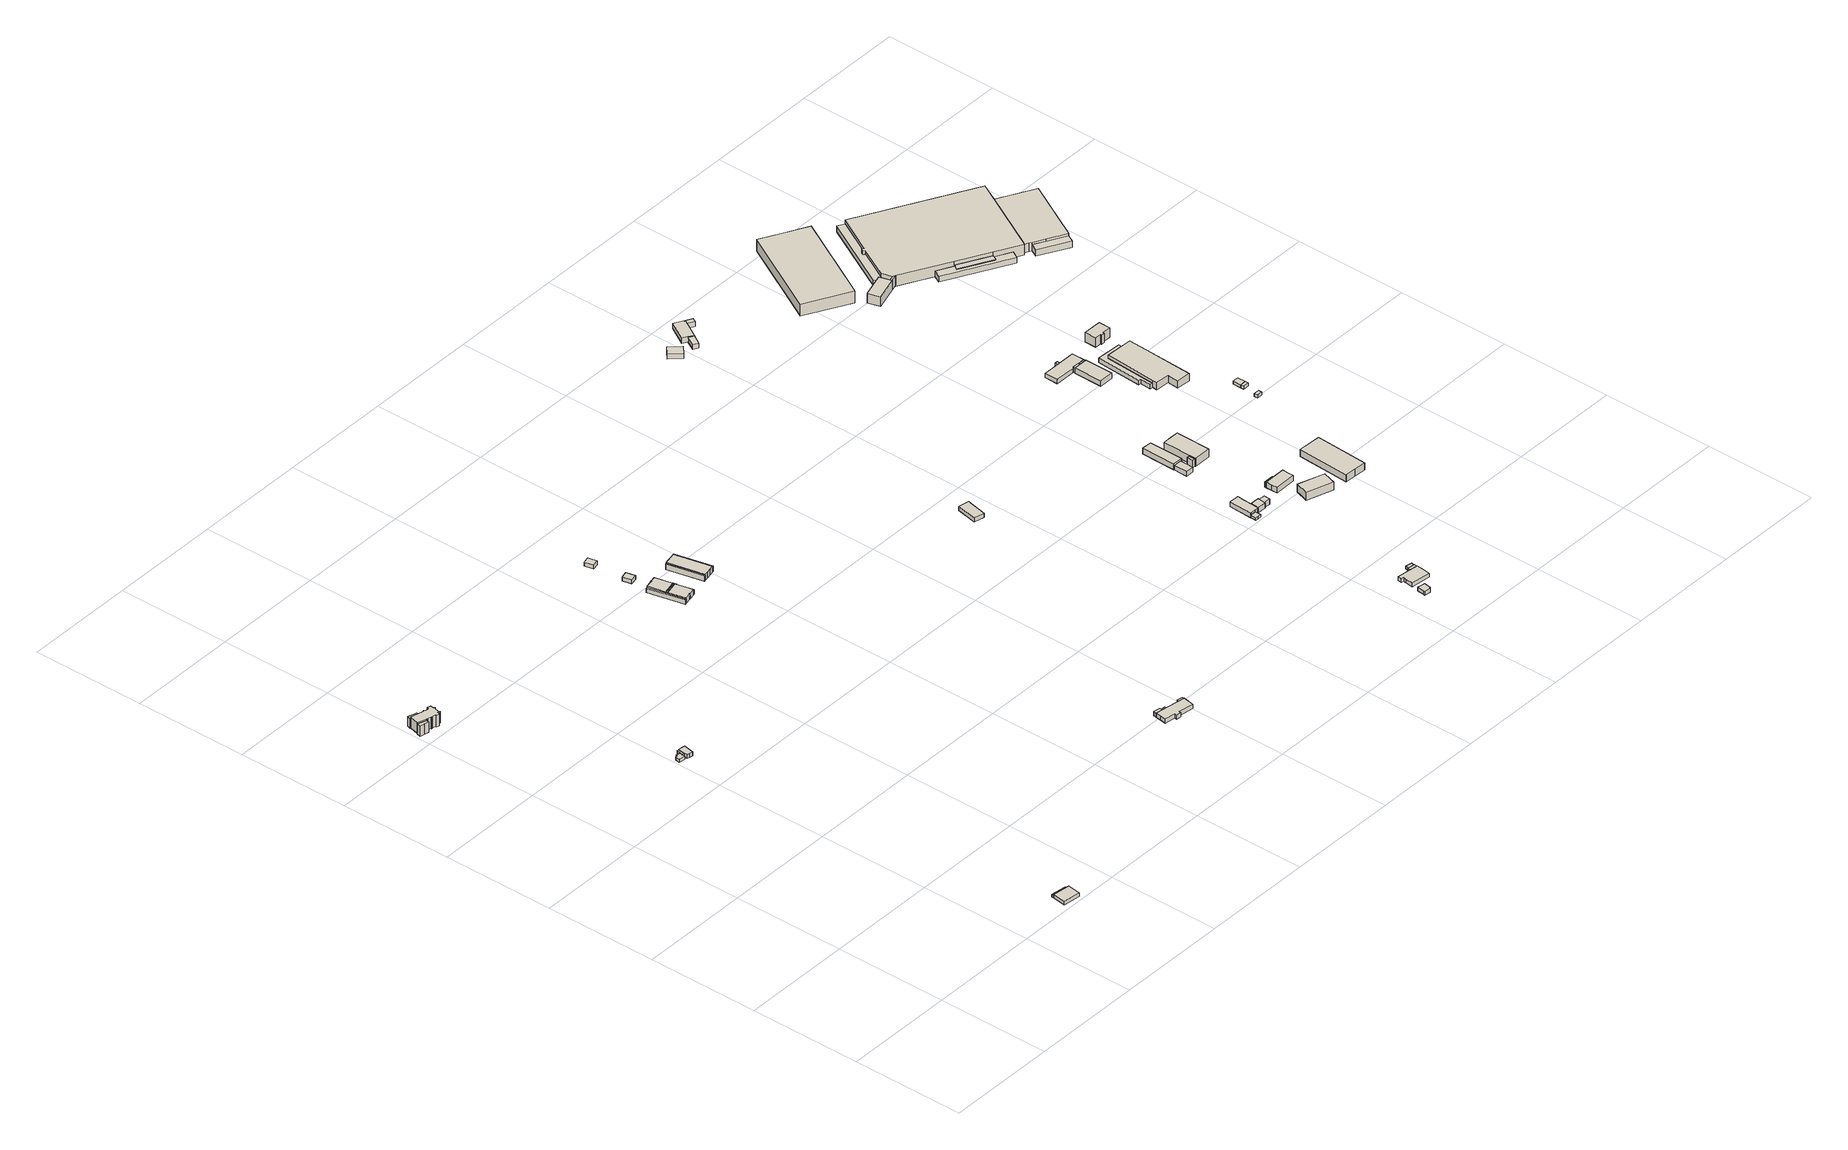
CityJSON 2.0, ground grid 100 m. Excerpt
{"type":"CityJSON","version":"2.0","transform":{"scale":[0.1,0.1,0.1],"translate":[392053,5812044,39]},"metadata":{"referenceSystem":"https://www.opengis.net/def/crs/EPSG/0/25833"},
"CityObjects":{
"building1":{"type":"Building","attributes":{"Gemeindeschluessel":"11000007","function":"31001_1310"},"address":[{"country":"Germany","locality":"Berlin","thoroughfareNumber":"49B (1)","thoroughfareName":"Rixdorfer Straße"}],"children":["building1-1","building1-2"]},
"building1-1":{"type":"BuildingPart","attributes":{"BezugspunktDach":"2200","measuredHeight":4.22,"storeysAboveGround":1},"parents":["building1"],"geometry":[{"type":"MultiSurface","lod":"1","boundaries":[[[0,1,2,3]],[[4,5,6,7]],[[4,7,3,2]],[[5,8,9,10,4,2,1]],[[6,5,1,0]],[[7,6,0,3]],[[4,10,9,8]]]}]},
"building1-2":{"type":"BuildingPart","attributes":{"BezugspunktDach":"2200","measuredHeight":2.4,"storeysAboveGround":1},"parents":["building1"],"geometry":[{"type":"MultiSurface","lod":"1","boundaries":[[[9,11,12,10]],[[13,14,8,4]],[[13,4,10,12]],[[14,13,12,11]],[[8,14,11,9]],[[4,15,8,9,10]]]}]},
"building2":{"type":"Building","attributes":{"Gemeindeschluessel":"11000007","function":"31001_3043"},"address":[{"country":"Germany","locality":"Berlin","thoroughfareNumber":"29 (4)","thoroughfareName":"Gottlieb-Dunkel-Straße"}],"children":["building2-1","building2-2","building2-3"]},
"building2-1":{"type":"BuildingPart","attributes":{"BezugspunktDach":"2200","measuredHeight":13.24,"storeysAboveGround":1},"parents":["building2"],"geometry":[{"type":"MultiSurface","lod":"1","boundaries":[[[16,17,18,19,20,21,22,23,24,25,26,27,28,29,30,31,32,33,34,35,36,37,38,39,40,41,42,43,44,45,46,47,48,49,50,51,52,53,54]],[[55,56,57,58,59,60,61,62,63,64,65,66,67,68,69,70,71,72,73,74,75,76,77,78,79,80,81,82,83,84,85,86,87,88,89,90,91,92,93]],[[55,93,54,53]],[[56,55,53,52]],[[57,56,52,51]],[[58,94,95,96,51,50]],[[59,58,50,49]],[[60,59,49,48]],[[61,60,48,47]],[[62,61,47,46]],[[63,62,46,45]],[[64,63,45,44]],[[65,64,44,43]],[[66,65,43,42]],[[67,66,42,41]],[[68,67,41,40]],[[69,68,40,39]],[[70,69,39,38]],[[71,70,38,37]],[[72,71,37,36]],[[73,72,36,35]],[[74,73,35,34]],[[75,74,34,33]],[[76,75,33,32]],[[77,76,32,31]],[[78,77,31,30]],[[79,78,30,29]],[[80,79,29,28]],[[81,80,28,27]],[[82,81,27,26]],[[83,82,26,25]],[[84,83,25,24]],[[85,84,24,23]],[[86,85,23,22]],[[87,86,22,21]],[[88,87,21,20]],[[89,88,20,19]],[[90,89,19,18]],[[91,90,18,17]],[[92,97,98,17,16]],[[99,100,97,92,16,54]],[[101,102,103]],[[104,95,94,58]],[[104,57,105,96,95]],[[98,97,92,91]],[[93,101,103,100,99]],[[103,102,92,97,100]]]}]},
"building2-2":{"type":"BuildingPart","attributes":{"BezugspunktDach":"2200","measuredHeight":9.88,"storeysAboveGround":1},"parents":["building2"],"geometry":[{"type":"Solid","lod":"1","boundaries":[[[[96,95,94,106,107,108,109,110,111,112,113]],[[114,115,116,117,118,119,120,58,104,57,121]],[[114,121,113,112]],[[115,114,112,111]],[[116,115,111,110]],[[117,116,110,109]],[[118,117,109,108]],[[119,118,108,107]],[[120,119,107,106]],[[58,120,106,94]],[[121,57,96,113]],[[104,58,94,95]],[[96,57,104,95]]]]}]},
"building2-3":{"type":"BuildingPart","attributes":{"BezugspunktDach":"2200","measuredHeight":10.78,"storeysAboveGround":1},"parents":["building2"],"geometry":[{"type":"Solid","lod":"1","boundaries":[[[[122,123,124,125,98,97,100,99,126,127]],[[128,93,103,92,91,129,130,131,132,133]],[[128,133,127,126]],[[93,128,126,99]],[[129,91,98,125]],[[130,129,125,124]],[[131,130,124,123]],[[132,131,123,122]],[[133,132,122,127]],[[103,93,99,100]],[[103,100,97,92]],[[91,92,97,98]]]]}]},
"building3":{"type":"Building","attributes":{"Gemeindeschluessel":"11000007","function":"31001_1010"},"address":[{"country":"Germany","locality":"Berlin","thoroughfareNumber":"147","thoroughfareName":"Gradestraße"}],"children":["building3-1","building3-2","building3-3"]},
"building3-1":{"type":"BuildingPart","attributes":{"BezugspunktDach":"2200","measuredHeight":4.18,"storeysAboveGround":1},"parents":["building3"],"geometry":[{"type":"MultiSurface","lod":"1","boundaries":[[[134,135,136,137,138,139,140]],[[141,142,143,144,145,146,147]],[[141,147,140,139]],[[148,149,141,139,138]],[[143,142,138,137]],[[144,143,137,136]],[[145,144,136,135]],[[146,145,135,134]],[[147,146,134,140]],[[142,141,149,148]]]}]},
"building3-2":{"type":"BuildingPart","attributes":{"BezugspunktDach":"2200","measuredHeight":3.19,"storeysAboveGround":1},"parents":["building3"],"geometry":[{"type":"MultiSurface","lod":"1","boundaries":[[[150,149,148,151,152,153,154]],[[155,156,157,142,141,158,159]],[[160,161,154,153]],[[156,155,153,152]],[[157,156,152,151]],[[142,157,151,148]],[[158,141,149,150]],[[159,158,150,154]],[[155,159,161,160]],[[141,142,148,149]]]}]},
"building3-3":{"type":"BuildingPart","attributes":{"BezugspunktDach":"2200","measuredHeight":2.95,"storeysAboveGround":1},"parents":["building3"],"geometry":[{"type":"Solid","lod":"1","boundaries":[[[[162,163,161,160,164,165,166,167]],[[168,169,170,155,159,158,171,172]],[[168,172,167,166]],[[169,168,166,165]],[[170,169,165,164]],[[155,170,164,160]],[[158,159,161,163]],[[171,158,163,162]],[[172,171,162,167]],[[159,155,160,161]]]]}]},
"building4":{"type":"Building","attributes":{"Gemeindeschluessel":"11000007","BezugspunktDach":"2200","function":"51009_1610","measuredHeight":4.08,"storeysAboveGround":0},"address":[{"country":"Germany","locality":"Berlin"}],"geometry":[{"type":"Solid","lod":"1","boundaries":[[[[173,174,175,176]],[[177,178,179,180]],[[177,180,176,175]],[[178,177,175,174]],[[179,178,174,173]],[[180,179,173,176]]]]}]},
"building5":{"type":"Building","attributes":{"Gemeindeschluessel":"11000007","BezugspunktDach":"2200","function":"51009_1610","measuredHeight":3,"storeysAboveGround":0},"address":[{"country":"Germany","locality":"Berlin"}],"geometry":[{"type":"Solid","lod":"1","boundaries":[[[[181,182,183,184]],[[185,186,187,188]],[[185,188,184,183]],[[186,185,183,182]],[[187,186,182,181]],[[188,187,181,184]]]]}]},
"building6":{"type":"Building","attributes":{"Gemeindeschluessel":"11000007","function":"31001_2020"},"address":[{"country":"Germany","locality":"Berlin","thoroughfareNumber":"134","thoroughfareName":"Gradestraße"}],"children":["building6-1","building6-2","building6-3"]},
"building6-1":{"type":"BuildingPart","attributes":{"BezugspunktDach":"2200","measuredHeight":5.77,"storeysAboveGround":1},"parents":["building6"],"geometry":[{"type":"MultiSurface","lod":"1","boundaries":[[[189,190,191,192,193,194,195,196,197,198]],[[199,200,201,202,203,204,205,206,207,208]],[[199,208,198,197]],[[200,199,197,196]],[[201,200,196,195]],[[202,201,195,194]],[[203,202,194,193]],[[204,203,193,192]],[[205,204,192,191]],[[206,205,191,190]],[[207,209,210,190,189]],[[208,207,189,198]],[[206,210,209,207]]]}]},
"building6-2":{"type":"BuildingPart","attributes":{"BezugspunktDach":"2200","measuredHeight":4.58,"storeysAboveGround":1},"parents":["building6"],"geometry":[{"type":"Solid","lod":"1","boundaries":[[[[211,212,210,209]],[[206,213,214,207]],[[213,206,210,212]],[[207,214,211,209]],[[206,207,209,210]],[[214,213,212,211]]]]}]},
"building6-3":{"type":"BuildingPart","attributes":{"BezugspunktDach":"2200","measuredHeight":5.73,"storeysAboveGround":1},"parents":["building6"],"geometry":[{"type":"MultiSurface","lod":"1","boundaries":[[[215,216,217,218,219,220,221,222,223,224]],[[213,225,226,227,228,229,230,231,232,214]],[[233,212,211,224,223]],[[225,213,223,222]],[[226,225,222,221]],[[227,226,221,220]],[[228,227,220,219]],[[229,228,219,218]],[[230,229,218,217]],[[231,230,217,216]],[[232,231,216,215]],[[214,232,215,224]],[[213,214,211,212,233]]]}]},
"building7":{"type":"Building","attributes":{"Gemeindeschluessel":"11000007","BezugspunktDach":"2200","function":"51009_1610","measuredHeight":5.17,"storeysAboveGround":0},"address":[{"country":"Germany","locality":"Berlin"}],"geometry":[{"type":"Solid","lod":"1","boundaries":[[[[234,235,236,237]],[[238,239,240,241]],[[238,241,237,236]],[[239,238,236,235]],[[240,239,235,234]],[[241,240,234,237]]]]}]},
"building8":{"type":"Building","attributes":{"Gemeindeschluessel":"11000007","BezugspunktDach":"2200","function":"31001_2463","measuredHeight":3.65,"storeysAboveGround":1},"address":[{"country":"Germany","locality":"Berlin","thoroughfareNumber":"134 (2)","thoroughfareName":"Gradestraße"}],"geometry":[{"type":"Solid","lod":"1","boundaries":[[[[242,243,244,245]],[[246,247,248,249]],[[246,249,245,244]],[[247,246,244,243]],[[248,247,243,242]],[[249,248,242,245]]]]}]},
"building9":{"type":"Building","attributes":{"Gemeindeschluessel":"11000007","BezugspunktDach":"2200","function":"51009_1610","measuredHeight":3.91,"storeysAboveGround":0},"address":[{"country":"Germany","locality":"Berlin"}],"geometry":[{"type":"Solid","lod":"1","boundaries":[[[[250,251,252,253,254,255,256,257,258,259,260,261]],[[262,263,264,265,266,267,268,269,270,271,272,273]],[[262,273,261,260]],[[263,262,260,259]],[[264,263,259,258]],[[265,264,258,257]],[[266,265,257,256]],[[267,266,256,255]],[[268,267,255,254]],[[269,268,254,253]],[[270,269,253,252]],[[271,270,252,251]],[[272,271,251,250]],[[273,272,250,261]]]]}]},
"building10":{"type":"Building","attributes":{"Gemeindeschluessel":"11000007","BezugspunktDach":"2200","function":"31001_2463","measuredHeight":3.71,"storeysAboveGround":1},"address":[{"country":"Germany","locality":"Berlin","thoroughfareNumber":"134 (3)","thoroughfareName":"Gradestraße"}],"geometry":[{"type":"Solid","lod":"1","boundaries":[[[[274,275,276,277]],[[278,279,280,281]],[[278,281,277,276]],[[279,278,276,275]],[[280,279,275,274]],[[281,280,274,277]]]]}]},
"building11":{"type":"Building","attributes":{"Gemeindeschluessel":"11000008","function":"31001_1310"},"address":[{"country":"Germany","locality":"Berlin","thoroughfareNumber":"56","thoroughfareName":"Koppelweg"}],"children":["building11-1","building11-2","building11-3"]},
"building11-1":{"type":"BuildingPart","attributes":{"BezugspunktDach":"2200","measuredHeight":5.03,"storeysAboveGround":1},"parents":["building11"],"geometry":[{"type":"MultiSurface","lod":"1","boundaries":[[[282,283,284,285,286,287,288,289,290,291,292]],[[293,294,295,296,297,298,299,300,301,302,303]],[[293,303,292,291]],[[294,293,291,290]],[[295,304,305,290,289]],[[296,295,289,288]],[[306,307,296,288,287]],[[298,297,287,286]],[[299,298,286,285]],[[300,299,285,284]],[[301,300,284,283]],[[302,301,283,282]],[[303,302,282,292]],[[305,304,295,294]],[[297,296,307,306]]]}]},
"building11-2":{"type":"BuildingPart","attributes":{"BezugspunktDach":"2200","measuredHeight":3.8,"storeysAboveGround":1},"parents":["building11"],"geometry":[{"type":"Solid","lod":"1","boundaries":[[[[304,308,309,310,311,305]],[[312,313,314,315,295,294]],[[312,294,305,311]],[[313,312,311,310]],[[314,313,310,309]],[[315,314,309,308]],[[295,315,308,304]],[[295,304,305,294]]]]}]},
"building11-3":{"type":"BuildingPart","attributes":{"BezugspunktDach":"2200","measuredHeight":3.8,"storeysAboveGround":1},"parents":["building11"],"geometry":[{"type":"Solid","lod":"1","boundaries":[[[[306,316,317,307]],[[318,319,297,296]],[[318,296,307,317]],[[319,318,317,316]],[[297,319,316,306]],[[296,297,306,307]]]]}]},
"building12":{"type":"Building","attributes":{"Gemeindeschluessel":"11000007","BezugspunktDach":"2200","function":"51009_1610","measuredHeight":4.95,"storeysAboveGround":0},"address":[{"country":"Germany","locality":"Berlin"}],"geometry":[{"type":"Solid","lod":"1","boundaries":[[[[320,321,322,323,324,325,326]],[[327,328,329,330,331,332,333]],[[327,333,326,325]],[[328,327,325,324]],[[329,328,324,323]],[[330,329,323,322]],[[331,330,322,321]],[[332,331,321,320]],[[333,332,320,326]]]]}]},
"building13":{"type":"Building","attributes":{"Gemeindeschluessel":"11000007","BezugspunktDach":"2200","function":"31001_2463","measuredHeight":6.08,"storeysAboveGround":1},"address":[{"country":"Germany","locality":"Berlin","thoroughfareNumber":"134 (1)","thoroughfareName":"Gradestraße"}],"geometry":[{"type":"Solid","lod":"1","boundaries":[[[[334,335,336,337,338,339,340,341,342,343,344]],[[345,346,347,348,349,350,331,330,329,328,327]],[[345,327,344,343]],[[346,345,343,342]],[[347,346,342,341]],[[348,347,341,340]],[[349,348,340,339]],[[350,349,339,338]],[[331,350,338,337]],[[330,331,337,336]],[[329,330,336,335]],[[328,329,335,334]],[[327,328,334,344]]]]}]},
"building14":{"type":"Building","attributes":{"Gemeindeschluessel":"11000007","BezugspunktDach":"2200","function":"51009_1610","measuredHeight":4.93,"storeysAboveGround":0},"address":[{"country":"Germany","locality":"Berlin"}],"geometry":[{"type":"Solid","lod":"1","boundaries":[[[[351,352,353,354]],[[355,356,357,358]],[[355,358,354,353]],[[356,355,353,352]],[[357,356,352,351]],[[358,357,351,354]]]]}]},
"building15":{"type":"Building","attributes":{"Gemeindeschluessel":"11000008","BezugspunktDach":"2200","function":"31001_1310","measuredHeight":4.09,"storeysAboveGround":1},"address":[{"country":"Germany","locality":"Berlin","thoroughfareNumber":"127","thoroughfareName":"Gradestraße"}],"geometry":[{"type":"Solid","lod":"1","boundaries":[[[[359,360,361,362]],[[363,364,365,366]],[[363,366,362,361]],[[364,363,361,360]],[[365,364,360,359]],[[366,365,359,362]]]]}]},
"building16":{"type":"Building","attributes":{"Gemeindeschluessel":"11000008","BezugspunktDach":"2200","function":"31001_1310","measuredHeight":4.31,"storeysAboveGround":1},"address":[{"country":"Germany","locality":"Berlin","thoroughfareNumber":"54 (1)","thoroughfareName":"Koppelweg"}],"geometry":[{"type":"Solid","lod":"1","boundaries":[[[[367,368,369,370,371,372,373,374]],[[375,376,377,378,379,380,381,382]],[[375,382,374,373]],[[376,375,373,372]],[[377,376,372,371]],[[378,377,371,370]],[[379,378,370,369]],[[380,379,369,368]],[[381,380,368,367]],[[382,381,367,374]]]]}]},
"building17":{"type":"Building","attributes":{"Gemeindeschluessel":"11000008","function":"31001_1310"},"address":[{"country":"Germany","locality":"Berlin","thoroughfareNumber":"54","thoroughfareName":"Koppelweg"}],"children":["building17-1","building17-2","building17-3"]},
"building17-1":{"type":"BuildingPart","attributes":{"BezugspunktDach":"2200","measuredHeight":4.33,"storeysAboveGround":1},"parents":["building17"],"geometry":[{"type":"MultiSurface","lod":"1","boundaries":[[[383,384,385,386,387,388,389,390,391,392]],[[393,394,395,396,397,398,399,400,401,402]],[[393,402,392,391]],[[394,393,391,390]],[[395,394,390,389]],[[403,404,389,388]],[[397,396,388,387]],[[398,397,387,386]],[[399,398,386,385]],[[400,399,385,384]],[[401,400,384,383]],[[402,401,383,392]],[[405,396,395,404,403]]]}]},
"building17-2":{"type":"BuildingPart","attributes":{"BezugspunktDach":"2200","measuredHeight":2.9,"storeysAboveGround":1},"parents":["building17"],"geometry":[{"type":"MultiSurface","lod":"1","boundaries":[[[403,406,407,408,404]],[[409,410,411,396,395]],[[409,395,404,408]],[[410,409,408,407]],[[412,413,407,406]],[[396,411,406,403]],[[411,410,413,412]],[[403,404,395,396]]]}]},
"building17-3":{"type":"BuildingPart","attributes":{"BezugspunktDach":"2200","measuredHeight":2.66,"storeysAboveGround":1},"parents":["building17"],"geometry":[{"type":"MultiSurface","lod":"1","boundaries":[[[412,414,415,416,413]],[[417,418,419,411,410]],[[417,410,413,416]],[[418,417,416,415]],[[419,418,415,414]],[[411,419,414,412]],[[420,410,411,412,413]]]}]},
"building18":{"type":"Building","attributes":{"Gemeindeschluessel":"11000008","BezugspunktDach":"2200","function":"51009_1610","measuredHeight":2.76,"storeysAboveGround":0},"address":[{"country":"Germany","locality":"Berlin"}],"geometry":[{"type":"Solid","lod":"1","boundaries":[[[[421,422,423,424,425]],[[426,427,428,429,430]],[[426,430,425,424]],[[427,426,424,423]],[[428,427,423,422]],[[429,428,422,421]],[[430,429,421,425]]]]}]},
"building19":{"type":"Building","attributes":{"Gemeindeschluessel":"11000008","function":"31001_2142"},"address":[{"country":"Germany","locality":"Berlin","thoroughfareNumber":"123 (1)","thoroughfareName":"Gradestraße"}],"children":["building19-1","building19-2","building19-3"]},
"building19-1":{"type":"BuildingPart","attributes":{"BezugspunktDach":"2200","measuredHeight":5.09,"storeysAboveGround":1},"parents":["building19"],"geometry":[{"type":"MultiSurface","lod":"1","boundaries":[[[431,432,433,434,435,436,437,438,439,440,441,442]],[[443,444,445,446,447,448,449,450,451,452,453,454]],[[443,454,442,441]],[[444,443,441,440]],[[445,444,440,439]],[[446,445,439,438]],[[447,446,438,437]],[[448,447,437,436]],[[449,448,436,435]],[[451,450,434,433]],[[452,451,433,432]],[[453,452,432,431]],[[454,453,431,442]],[[450,449,455,435,434]]]}]},
"building19-2":{"type":"BuildingPart","attributes":{"BezugspunktDach":"2200","measuredHeight":4.96,"storeysAboveGround":1},"parents":["building19"],"geometry":[{"type":"MultiSurface","lod":"1","boundaries":[[[456,457,458,459,460,461]],[[449,462,463,464,465,450]],[[449,435,434,461,460]],[[462,449,460,459]],[[463,462,459,458]],[[465,464,457,456]],[[450,465,456,461]],[[450,434,435,449]],[[464,463,458,457]]]}]},
"building19-3":{"type":"BuildingPart","attributes":{"BezugspunktDach":"2200","measuredHeight":4.93,"storeysAboveGround":1},"parents":["building19"],"geometry":[{"type":"Solid","lod":"1","boundaries":[[[[466,467,458,457]],[[463,468,469,464]],[[468,463,458,467]],[[469,468,467,466]],[[464,469,466,457]],[[463,464,457,458]]]]}]},
"building20":{"type":"Building","attributes":{"Gemeindeschluessel":"11000007","BezugspunktDach":"2200","function":"31001_2463","measuredHeight":4.78,"storeysAboveGround":1},"address":[{"country":"Germany","locality":"Berlin","thoroughfareNumber":"5 (1)","thoroughfareName":"Saalburgstraße"}],"geometry":[{"type":"Solid","lod":"1","boundaries":[[[[470,471,472,473]],[[474,475,476,477]],[[474,477,473,472]],[[475,474,472,471]],[[476,475,471,470]],[[477,476,470,473]]]]}]},
"building21":{"type":"Building","attributes":{"Gemeindeschluessel":"11000008","BezugspunktDach":"2200","function":"31001_2143","measuredHeight":4.51,"storeysAboveGround":2},"address":[{"country":"Germany","locality":"Berlin","thoroughfareNumber":"121 (1)","thoroughfareName":"Gradestraße"}],"geometry":[{"type":"Solid","lod":"1","boundaries":[[[[478,479,480,481]],[[482,483,484,485]],[[482,485,481,480]],[[483,482,480,479]],[[484,483,479,478]],[[485,484,478,481]]]]}]},
"building22":{"type":"Building","attributes":{"Gemeindeschluessel":"11000008","BezugspunktDach":"2200","function":"51009_1610","measuredHeight":5.61,"storeysAboveGround":0},"address":[{"country":"Germany","locality":"Berlin"}],"geometry":[{"type":"Solid","lod":"1","boundaries":[[[[486,487,488,489]],[[490,491,492,493]],[[490,493,489,488]],[[491,490,488,487]],[[492,491,487,486]],[[493,492,486,489]]]]}]},
"building23":{"type":"Building","attributes":{"Gemeindeschluessel":"11000007","function":"31001_2100"},"address":[{"country":"Germany","locality":"Berlin","thoroughfareNumber":"5","thoroughfareName":"Saalburgstraße"}],"children":["building23-1","building23-2","building23-3"]},
"building23-1":{"type":"BuildingPart","attributes":{"BezugspunktDach":"2200","measuredHeight":5.54,"storeysAboveGround":1},"parents":["building23"],"geometry":[{"type":"MultiSurface","lod":"1","boundaries":[[[494,495,496,497,498]],[[499,500,501,502,503]],[[499,503,498,497]],[[500,499,497,496]],[[501,500,496,495]],[[504,505,495,494]],[[503,502,494,498]],[[502,501,505,504]]]}]},
"building23-2":{"type":"BuildingPart","attributes":{"BezugspunktDach":"2200","measuredHeight":4.71,"storeysAboveGround":1},"parents":["building23"],"geometry":[{"type":"MultiSurface","lod":"1","boundaries":[[[506,505,507,508]],[[509,501,510,511]],[[509,511,508,507]],[[509,507,504,502]],[[510,501,505,506]],[[511,510,506,508]],[[502,504,505,501,512]]]}]},
"building23-3":{"type":"BuildingPart","attributes":{"BezugspunktDach":"2200","measuredHeight":4.57,"storeysAboveGround":1},"parents":["building23"],"geometry":[{"type":"Solid","lod":"1","boundaries":[[[[513,514,515,516,517,518]],[[500,519,520,521,522,523]],[[500,523,518,517]],[[519,500,517,516]],[[520,519,516,515]],[[521,520,515,514]],[[522,521,514,513]],[[523,522,513,518]]]]}]},
"building24":{"type":"Building","attributes":{"Gemeindeschluessel":"11000008","function":"31001_2020"},"address":[{"country":"Germany","locality":"Berlin","thoroughfareNumber":"123","thoroughfareName":"Gradestraße"}],"children":["building24-1","building24-2"]},
"building24-1":{"type":"BuildingPart","attributes":{"BezugspunktDach":"2200","measuredHeight":5.81,"storeysAboveGround":1},"parents":["building24"],"geometry":[{"type":"MultiSurface","lod":"1","boundaries":[[[524,525,526,527,528,529]],[[530,531,532,533,534,535]],[[530,536,537,538,529,528]],[[531,530,528,527]],[[532,531,527,526]],[[533,532,526,525]],[[534,533,525,524]],[[535,534,524,529]],[[535,538,537,536]]]}]},
"building24-2":{"type":"BuildingPart","attributes":{"BezugspunktDach":"2200","measuredHeight":4.74,"storeysAboveGround":1},"parents":["building24"],"geometry":[{"type":"Solid","lod":"1","boundaries":[[[[538,537,539,540]],[[541,536,535,542]],[[541,542,540,539]],[[536,541,539,537]],[[542,535,538,540]],[[537,538,535,536]]]]}]},
"building25":{"type":"Building","attributes":{"Gemeindeschluessel":"11000008","BezugspunktDach":"2200","function":"31001_2143","measuredHeight":8.22,"storeysAboveGround":1},"address":[{"country":"Germany","locality":"Berlin","thoroughfareNumber":"123 (3)","thoroughfareName":"Gradestraße"}],"geometry":[{"type":"Solid","lod":"1","boundaries":[[[[543,544,545,546,547]],[[548,549,550,551,552]],[[548,552,547,546]],[[549,548,546,545]],[[550,549,545,544]],[[551,550,544,543]],[[552,551,543,547]]]]}]},
"building26":{"type":"Building","attributes":{"Gemeindeschluessel":"11000008","function":"31001_2143"},"address":[{"country":"Germany","locality":"Berlin","thoroughfareNumber":"121","thoroughfareName":"Gradestraße"}],"children":["building26-1","building26-2"]},
"building26-1":{"type":"BuildingPart","attributes":{"BezugspunktDach":"2200","measuredHeight":8.29,"storeysAboveGround":2},"parents":["building26"],"geometry":[{"type":"Solid","lod":"1","boundaries":[[[[553,554,555,556,557]],[[558,559,560,561,562]],[[558,562,557,556],[563,564,565,566]],[[559,558,556,555]],[[560,559,555,554]],[[561,560,554,553]],[[562,561,553,557]],[[565,564,563,566]]]]}]},
"building26-2":{"type":"BuildingPart","attributes":{"BezugspunktDach":"2200","measuredHeight":6.76,"storeysAboveGround":2},"parents":["building26"],"geometry":[{"type":"Solid","lod":"1","boundaries":[[[[566,565,567,568]],[[569,564,563,570]],[[569,570,568,567]],[[564,569,567,565]],[[570,563,566,568]],[[563,564,565,566]]]]}]},
"building27":{"type":"Building","attributes":{"Gemeindeschluessel":"11000008","BezugspunktDach":"2200","function":"31001_2143","measuredHeight":7.11,"storeysAboveGround":2},"address":[{"country":"Germany","locality":"Berlin","thoroughfareNumber":"123 (2)","thoroughfareName":"Gradestraße"}],"geometry":[{"type":"Solid","lod":"1","boundaries":[[[[571,572,573,574,575,576,577,578]],[[579,580,581,582,583,584,585,586]],[[579,586,578,577]],[[580,579,577,576]],[[581,580,576,575]],[[582,581,575,574]],[[583,582,574,573]],[[584,583,573,572]],[[585,584,572,571]],[[586,585,571,578]]]]}]},
"building28":{"type":"Building","attributes":{"Gemeindeschluessel":"11000008","BezugspunktDach":"2200","function":"31001_2020","measuredHeight":3.79,"storeysAboveGround":1},"address":[{"country":"Germany","locality":"Berlin","thoroughfareNumber":"113","thoroughfareName":"Gradestraße"}],"geometry":[{"type":"Solid","lod":"1","boundaries":[[[[587,588,589,590,591,592,593,594,595]],[[596,597,598,599,600,601,602,603,604]],[[596,604,595,594]],[[597,596,594,593]],[[598,597,593,592]],[[599,598,592,591]],[[600,599,591,590]],[[601,600,590,589]],[[602,601,589,588]],[[603,602,588,587]],[[604,603,587,595]]]]}]},
"building29":{"type":"Building","attributes":{"Gemeindeschluessel":"11000008","BezugspunktDach":"2200","function":"51009_1610","measuredHeight":3.62,"storeysAboveGround":0},"address":[{"country":"Germany","locality":"Berlin"}],"geometry":[{"type":"Solid","lod":"1","boundaries":[[[[592,605,606,593]],[[607,608,609,610]],[[607,610,593,606]],[[608,607,606,605]],[[609,608,605,592]],[[610,609,592,593]]]]}]},
"building30":{"type":"Building","attributes":{"Gemeindeschluessel":"11000008","function":"31001_2143"},"address":[{"country":"Germany","locality":"Berlin","thoroughfareNumber":"113 (1)","thoroughfareName":"Gradestraße"}],"children":["building30-1","building30-2"]},
"building30-1":{"type":"BuildingPart","attributes":{"BezugspunktDach":"2200","measuredHeight":5.61,"storeysAboveGround":1},"parents":["building30"],"geometry":[{"type":"MultiSurface","lod":"1","boundaries":[[[611,612,613,614,615]],[[616,617,618,619,620]],[[616,620,615,614]],[[621,622,623,616,614,613]],[[624,621,617,613,612]],[[619,618,612,611]],[[620,619,611,615]],[[617,623,622,621]],[[618,617,621,624]]]}]},
"building30-2":{"type":"BuildingPart","attributes":{"BezugspunktDach":"2200","measuredHeight":4.48,"storeysAboveGround":1},"parents":["building30"],"geometry":[{"type":"MultiSurface","lod":"1","boundaries":[[[624,625,626,622]],[[627,628,618,623]],[[627,623,622,626]],[[628,627,626,625]],[[618,628,625,624]],[[623,617,621,622]],[[618,624,621,617]]]}]},
"building31":{"type":"Building","attributes":{"Gemeindeschluessel":"11000008","BezugspunktDach":"2200","function":"51009_1610","measuredHeight":5.56,"storeysAboveGround":0},"address":[{"country":"Germany","locality":"Berlin"}],"geometry":[{"type":"Solid","lod":"1","boundaries":[[[[629,630,631,614]],[[632,633,634,635]],[[632,635,614,631]],[[633,632,631,630]],[[634,633,630,629]],[[635,634,629,614]]]]}]},
"building32":{"type":"Building","attributes":{"Gemeindeschluessel":"11000008","function":"31001_2111"},"address":[{"country":"Germany","locality":"Berlin","thoroughfareNumber":"109 (1)","thoroughfareName":"Gradestraße"}],"children":["building32-1","building32-2"]},
"building32-1":{"type":"BuildingPart","attributes":{"BezugspunktDach":"2200","measuredHeight":6.7,"storeysAboveGround":2},"parents":["building32"],"geometry":[{"type":"MultiSurface","lod":"1","boundaries":[[[636,637,638,639,640,641,642,643]],[[644,645,646,647,648,649,650,651]],[[644,651,643,642]],[[652,653,642,641]],[[654,652,655,641,640]],[[647,646,640,639]],[[648,647,639,638]],[[649,648,638,637]],[[650,649,637,636]],[[651,650,636,643]],[[645,644,653,652]],[[646,645,655,652,654]]]}]},
"building32-2":{"type":"BuildingPart","attributes":{"BezugspunktDach":"2200","measuredHeight":4.06,"storeysAboveGround":2},"parents":["building32"],"geometry":[{"type":"MultiSurface","lod":"1","boundaries":[[[656,657,653,652,654,658,659,660]],[[661,662,663,664,665,666,667,668]],[[661,668,660,659]],[[662,661,659,658]],[[663,662,658,654]],[[664,663,646,645]],[[665,664,645,644]],[[666,665,653,657]],[[667,666,657,656]],[[668,667,656,660]],[[645,646,654,652]],[[644,645,652,653]]]}]},
"building33":{"type":"Building","attributes":{"Gemeindeschluessel":"11000008","BezugspunktDach":"2200","function":"31001_2140","measuredHeight":2.86,"storeysAboveGround":1},"address":[{"country":"Germany","locality":"Berlin","thoroughfareNumber":"107 (5)","thoroughfareName":"Gradestraße"}],"geometry":[{"type":"Solid","lod":"1","boundaries":[[[[669,670,671,672]],[[673,674,675,676]],[[673,676,672,671]],[[674,673,671,670]],[[675,674,670,669]],[[676,675,669,672]]]]}]},
"building34":{"type":"Building","attributes":{"Gemeindeschluessel":"11000008","BezugspunktDach":"2200","function":"31001_2143","measuredHeight":13.03,"storeysAboveGround":1},"address":[{"country":"Germany","locality":"Berlin","thoroughfareNumber":"100 (2)","thoroughfareName":"Gradestraße"}],"geometry":[{"type":"Solid","lod":"1","boundaries":[[[[677,678,679,680,681]],[[682,683,684,685,686]],[[682,686,681,680]],[[683,682,680,679]],[[684,683,679,678]],[[685,684,678,677]],[[686,685,677,681]]]]}]},
"building35":{"type":"Building","attributes":{"Gemeindeschluessel":"11000008","function":"51009_1610"},"address":[{"country":"Germany","locality":"Berlin"}],"children":["building35-1","building35-2"]},
"building35-1":{"type":"BuildingPart","attributes":{"BezugspunktDach":"2200","measuredHeight":9.14,"storeysAboveGround":0},"parents":["building35"],"geometry":[{"type":"MultiSurface","lod":"1","boundaries":[[[687,688,689,690]],[[691,692,693,694]],[[691,694,690,689]],[[691,689,695,696]],[[693,692,688,687]],[[694,693,687,690]],[[692,696,695,688]]]}]},
"building35-2":{"type":"BuildingPart","attributes":{"BezugspunktDach":"2200","measuredHeight":9.14,"storeysAboveGround":0},"parents":["building35"],"geometry":[{"type":"Solid","lod":"1","boundaries":[[[[688,697,698,695]],[[699,700,692,696]],[[699,696,695,698]],[[700,699,698,697]],[[692,700,697,688]],[[696,692,688,695]]]]}]},
"building36":{"type":"Building","attributes":{"Gemeindeschluessel":"11000008","BezugspunktDach":"2200","function":"31001_2140","measuredHeight":2.99,"storeysAboveGround":1},"address":[{"country":"Germany","locality":"Berlin","thoroughfareNumber":"107 (4)","thoroughfareName":"Gradestraße"}],"geometry":[{"type":"Solid","lod":"1","boundaries":[[[[701,702,703,704,705,706]],[[707,708,709,710,711,712]],[[707,712,706,705]],[[708,707,705,704]],[[709,708,704,703]],[[710,709,703,702]],[[711,710,702,701]],[[712,711,701,706]]]]}]},
"building37":{"type":"Building","attributes":{"Gemeindeschluessel":"11000008","BezugspunktDach":"2200","function":"51009_1610","measuredHeight":2.99,"storeysAboveGround":0},"address":[{"country":"Germany","locality":"Berlin"}],"geometry":[{"type":"Solid","lod":"1","boundaries":[[[[702,703,704,705]],[[708,709,710,707]],[[708,707,705,704]],[[709,708,704,703]],[[710,709,703,702]],[[707,710,702,705]]]]}]},
"building38":{"type":"Building","attributes":{"Gemeindeschluessel":"11000008","BezugspunktDach":"2200","function":"31001_2020","measuredHeight":8.87,"storeysAboveGround":3},"address":[{"country":"Germany","locality":"Berlin","thoroughfareNumber":"109","thoroughfareName":"Gradestraße"}],"geometry":[{"type":"Solid","lod":"1","boundaries":[[[[713,714,715,716,717,718,719,720]],[[721,722,723,724,725,726,727,728]],[[721,728,720,719]],[[722,721,719,718]],[[723,722,718,717]],[[724,723,717,716]],[[725,724,716,715]],[[726,725,715,714]],[[727,726,714,713]],[[728,727,713,720]]]]}]},
"building39":{"type":"Building","attributes":{"Gemeindeschluessel":"11000008","BezugspunktDach":"2200","function":"51009_1610","measuredHeight":5.52,"storeysAboveGround":0},"address":[{"country":"Germany","locality":"Berlin"}],"geometry":[{"type":"Solid","lod":"1","boundaries":[[[[729,730,731,732,733,734,735,736,737]],[[738,739,740,741,742,743,744,745,746]],[[738,746,737,736]],[[739,738,736,735]],[[740,739,735,734]],[[741,740,734,733]],[[742,741,733,732]],[[743,742,732,731]],[[744,743,731,730]],[[745,744,730,729]],[[746,745,729,737]]]]}]},
"building40":{"type":"Building","attributes":{"Gemeindeschluessel":"11000008","BezugspunktDach":"2200","function":"51009_1610","measuredHeight":5.41,"storeysAboveGround":0},"address":[{"country":"Germany","locality":"Berlin"}],"geometry":[{"type":"Solid","lod":"1","boundaries":[[[[747,748,749,750,751,752,753,754]],[[755,756,757,758,759,760,761,762]],[[755,762,754,753]],[[756,755,753,752]],[[757,756,752,751]],[[758,757,751,750]],[[759,758,750,749]],[[760,759,749,748]],[[761,760,748,747]],[[762,761,747,754]]]]}]},
"building41":{"type":"Building","attributes":{"Gemeindeschluessel":"11000008","function":"31001_2054"},"address":[{"country":"Germany","locality":"Berlin","thoroughfareNumber":"100","thoroughfareName":"Gradestraße"}],"children":["building41-1","building41-2","building41-3","building41-4","building41-5","building41-6"]},
"building41-1":{"type":"BuildingPart","attributes":{"BezugspunktDach":"2200","measuredHeight":9.85,"storeysAboveGround":2},"parents":["building41"],"geometry":[{"type":"MultiSurface","lod":"1","boundaries":[[[763,764,765,766,767,768,769,770,771,772,773,774,775,776,777]],[[778,779,780,781,782,783,784,785,786,787,788,789,790,791,792]],[[778,792,777,776]],[[779,778,776,775]],[[780,779,775,774]],[[781,780,774,773]],[[782,781,773,772]],[[783,782,772,771]],[[784,783,793,794,795,796,797,771,770]],[[785,784,770,769]],[[786,785,769,768],[798,799,800,801]],[[787,786,768,767]],[[788,787,767,766]],[[802,803,766,765]],[[789,788,804,805,806]],[[790,789,765,764]],[[791,790,764,763]],[[792,791,807,808,809,810,811,763,777]],[[797,796,795,794,793]],[[800,799,798,801]],[[806,805,804,803,802]],[[811,810,809,808,807]]]}]},
"building41-2":{"type":"BuildingPart","attributes":{"BezugspunktDach":"2200","measuredHeight":6.69,"storeysAboveGround":2},"parents":["building41"],"geometry":[{"type":"MultiSurface","lod":"1","boundaries":[[[812,813,814,815]],[[816,817,818,819]],[[816,819,815,814]],[[818,817,813,812]],[[819,818,812,815]],[[817,820,821,822,813,823]],[[814,822,821,816]]]}]},
"building41-3":{"type":"BuildingPart","attributes":{"BezugspunktDach":"2200","measuredHeight":5.69,"storeysAboveGround":2},"parents":["building41"],"geometry":[{"type":"MultiSurface","lod":"1","boundaries":[[[824,825,803,802,826,827]],[[828,805,804,829,830,831]],[[828,831,827,826]],[[805,828,826,802]],[[829,804,803,825]],[[830,829,825,824]],[[831,830,824,827]],[[832,804,805,802,803]]]}]},
"building41-4":{"type":"BuildingPart","attributes":{"BezugspunktDach":"2200","measuredHeight":7.34,"storeysAboveGround":2},"parents":["building41"],"geometry":[{"type":"MultiSurface","lod":"1","boundaries":[[[796,833,834,797]],[[835,836,795,794]],[[835,794,797,834]],[[836,835,834,833]],[[795,836,833,796]],[[794,795,837,796,797]]]}]},
"building41-5":{"type":"BuildingPart","attributes":{"BezugspunktDach":"2200","measuredHeight":5.35,"storeysAboveGround":2},"parents":["building41"],"geometry":[{"type":"Solid","lod":"1","boundaries":[[[[838,811,810,839]],[[809,808,840,841]],[[809,841,839,810]],[[840,808,811,838]],[[841,840,838,839]],[[808,809,810,811]]]]}]},
"building41-6":{"type":"BuildingPart","attributes":{"BezugspunktDach":"2200","measuredHeight":9.81,"storeysAboveGround":2},"parents":["building41"],"geometry":[{"type":"MultiSurface","lod":"1","boundaries":[[[842,843,844,845,846,847,801,800]],[[798,848,849,817,821,816,850,799]],[[848,798,801,847]],[[849,848,847,846]],[[817,849,846,845]],[[822,813,817,845,844]],[[814,822,821,844,843]],[[850,816,843,842]],[[799,850,842,800]],[[798,799,800,801]],[[821,817,813,822]],[[851,816,852,821,822,814]]]}]}
},
"vertices":[
[1618,3,83],[1636,118,83],[1481,137,83],[1465,22,83],[1481,137,50],[1636,118,50],[1618,3,50],[1465,22,50],[1613,121,50],[1613,121,74],[1481,137,74],
[1616,137,74],[1483,157,74],[1483,157,50],[1616,137,50],[1511,133,50],
[91,5105,142],[90,5097,142],[94,5095,142],[96,5104,142],[131,5096,142],[130,5088,142],[137,5086,142],[138,5094,142],[177,5084,142],[175,5077,142],[197,5070,142],[205,5077,142],[210,5093,142],[218,5091,142],[222,5083,142],[230,5088,142],[224,5097,142],[226,5106,142],[230,5120,142],[233,5135,142],[236,5145,142],[246,5150,142],[240,5157,142],[233,5153,142],[240,5186,142],[208,5194,142],[204,5182,142],[200,5183,142],[198,5177,142],[163,5184,142],[163,5190,142],[155,5192,142],[154,5186,142],[122,5194,142],[122,5195,142],[39,5214,142],[38,5210,142],[20,5134,142],[19,5129,142],[20,5134,37],[38,5210,37],[39,5214,37],[122,5195,37],[122,5194,37],[154,5186,37],[155,5192,37],[163,5190,37],[163,5184,37],[198,5177,37],[200,5183,37],[204,5182,37],[208,5194,37],[240,5186,37],[233,5153,37],[240,5157,37],[246,5150,37],[236,5145,37],[233,5135,37],[230,5120,37],[226,5106,37],[224,5097,37],[230,5088,37],[222,5083,37],[218,5091,37],[210,5093,37],[205,5077,37],[197,5070,37],[175,5077,37],[177,5084,37],[138,5094,37],[137,5086,37],[130,5088,37],[131,5096,37],[96,5104,37],[94,5095,37],[90,5097,37],[91,5105,37],[19,5129,37],[122,5195,126],[75,5206,126],[39,5214,126],[91,5105,133],[90,5097,133],[19,5129,133],[52,5118,133],[26,5127,37],[56,5117,37],[52,5118,37],[75,5206,37],[39,5214,81],
[122,5203,126],[117,5205,126],[121,5225,126],[82,5235,126],[77,5236,126],[78,5239,126],[43,5249,126],[34,5214,126],[43,5249,37],[78,5239,37],[77,5236,37],[82,5235,37],[121,5225,37],[117,5205,37],[122,5203,37],[34,5214,37],
[41,5086,133],[41,5088,133],[46,5087,133],[86,5078,133],[13,5131,133],[5,5093,133],[13,5131,37],[86,5078,37],[46,5087,37],[41,5088,37],[41,5086,37],[5,5093,37],
[1117,3388,56],[1143,3383,56],[1161,3474,56],[1132,3479,56],[1103,3484,56],[1095,3422,56],[1091,3392,56],[1095,3422,19],[1103,3484,19],[1132,3479,19],[1161,3474,19],[1143,3383,19],[1117,3388,19],[1091,3392,19],[1103,3484,51],[1095,3422,51],
[1077,3426,51],[1088,3487,51],[1081,3450,51],[1080,3451,51],[1076,3426,51],[1080,3451,19],[1081,3450,19],[1088,3487,19],[1077,3426,19],[1076,3426,19],[1080,3451,49],[1076,3426,49],
[1070,3396,49],[1077,3426,49],[1041,3458,49],[1038,3443,49],[1022,3444,49],[1014,3407,49],[1022,3444,19],[1038,3443,19],[1041,3458,19],[1070,3396,19],[1014,3407,19],
[2566,4635,57],[2579,4638,57],[2504,4959,57],[2492,4956,57],[2504,4959,16],[2579,4638,16],[2566,4635,16],[2492,4956,16],
[2632,4650,50],[2642,4652,50],[2641,4657,50],[2631,4655,50],[2641,4657,20],[2642,4652,20],[2632,4650,20],[2631,4655,20],
[2540,4806,68],[2647,4830,68],[2657,4833,68],[2621,4986,68],[2568,4974,68],[2569,4969,68],[2564,4968,68],[2559,4967,68],[2558,4971,68],[2504,4959,68],[2558,4971,17],[2559,4967,17],[2564,4968,17],[2569,4969,17],[2568,4974,17],[2621,4986,17],[2657,4833,17],[2647,4830,17],[2540,4806,17],[2504,4959,17],[2540,4806,63],[2647,4830,63],
[2543,4790,63],[2650,4816,63],[2650,4816,17],[2543,4790,17],
[2579,4638,68],[2632,4650,68],[2631,4655,68],[2636,4656,68],[2641,4657,68],[2642,4652,68],[2695,4664,68],[2660,4818,68],[2650,4816,68],[2543,4790,68],[2660,4818,17],[2695,4664,17],[2642,4652,17],[2641,4657,17],[2636,4656,17],[2631,4655,17],[2632,4650,17],[2579,4638,17],[2650,4816,52],
[2559,4967,72],[2569,4969,72],[2568,4974,72],[2558,4971,72],[2568,4974,20],[2569,4969,20],[2559,4967,20],[2558,4971,20],
[2501,5106,57],[2561,5119,57],[2543,5199,57],[2484,5186,57],[2543,5199,21],[2561,5119,21],[2501,5106,21],[2484,5186,21],
[2657,4833,57],[2647,4830,57],[2650,4816,57],[2660,4818,57],[2695,4664,57],[2708,4667,57],[2674,4813,57],[2679,4814,57],[2672,4844,57],[2667,4843,57],[2634,4989,57],[2621,4986,57],[2634,4989,18],[2667,4843,18],[2672,4844,18],[2679,4814,18],[2674,4813,18],[2708,4667,18],[2695,4664,18],[2660,4818,18],[2650,4816,18],[2647,4830,18],[2657,4833,18],[2621,4986,18],
[2449,5433,69],[2507,5447,69],[2489,5527,69],[2430,5513,69],[2489,5527,32],[2507,5447,32],[2449,5433,32],[2430,5513,32],
[3815,897,66],[3813,879,66],[3857,874,66],[3858,889,66],[3992,870,66],[4008,968,66],[3958,975,66],[3834,994,66],[3734,1009,66],[3728,960,66],[3721,911,66],[3728,960,24],[3734,1009,24],[3834,994,24],[3958,975,24],[4008,968,24],[3992,870,24],[3858,889,24],[3857,874,24],[3813,879,24],[3815,897,24],[3721,911,24],[3834,994,62],[3734,1009,62],[4008,968,62],[3958,975,62],
[3835,1010,62],[3797,1017,62],[3798,1030,62],[3739,1040,62],[3739,1040,24],[3798,1030,24],[3797,1017,24],[3835,1010,24],
[4011,989,62],[3961,997,62],[3961,997,24],[4011,989,24],
[2878,4707,68],[2890,4710,68],[2890,4712,68],[2817,5029,68],[2817,5028,68],[2816,5031,68],[2804,5028,68],[2816,5031,18],[2817,5028,18],[2817,5029,18],[2890,4712,18],[2890,4710,18],[2878,4707,18],[2804,5028,18],
[2817,5028,74],[2817,5029,74],[2890,4712,74],[2890,4710,74],[2925,4718,74],[2968,4727,74],[3002,4735,74],[2928,5057,74],[2894,5049,74],[2851,5039,74],[2816,5031,74],[2851,5039,18],[2894,5049,18],[2928,5057,18],[3002,4735,18],[2968,4727,18],[2925,4718,18],
[3002,4735,69],[3014,4738,69],[2940,5059,69],[2928,5057,69],[2940,5059,19],[3014,4738,19],[3002,4735,19],[2928,5057,19],
[4828,3602,61],[4867,3786,61],[4773,3805,61],[4734,3622,61],[4773,3805,24],[4867,3786,24],[4828,3602,24],[4734,3622,24],
[6245,426,64],[6246,438,64],[6256,436,64],[6265,498,64],[6232,502,64],[6199,507,64],[6191,445,64],[6189,434,64],[6191,445,29],[6199,507,29],[6232,502,29],[6265,498,29],[6256,436,29],[6246,438,29],[6245,426,29],[6189,434,29],
[6221,665,65],[6217,638,65],[6209,573,65],[6385,551,65],[6393,615,65],[6400,680,65],[6331,689,65],[6208,704,65],[6203,705,65],[6198,670,65],[6203,705,29],[6208,704,29],[6331,689,29],[6400,680,29],[6393,615,29],[6385,551,29],[6209,573,29],[6217,638,29],[6221,665,29],[6198,670,29],[6400,680,58],[6331,689,58],[6400,680,38],
[6405,714,58],[6347,719,58],[6334,720,58],[6334,720,29],[6347,719,29],[6405,714,29],[6405,714,55],[6347,719,55],
[6407,732,55],[6408,743,55],[6352,752,55],[6352,752,29],[6408,743,29],[6407,732,29],[6347,719,43],
[6133,2011,45],[6160,2010,45],[6161,2062,45],[6109,2063,45],[6107,2012,45],[6109,2063,21],[6161,2062,21],[6160,2010,21],[6133,2011,21],[6107,2012,21],
[6114,2063,64],[6161,2062,64],[6187,2062,64],[6193,2062,64],[6196,2134,64],[6200,2226,64],[6203,2226,64],[6205,2270,64],[6196,2270,64],[6123,2273,64],[6117,2273,64],[6109,2063,64],[6117,2273,18],[6123,2273,18],[6196,2270,18],[6205,2270,18],[6203,2226,18],[6200,2226,18],[6196,2134,18],[6193,2062,18],[6187,2062,18],[6161,2062,18],[6114,2063,18],[6109,2063,18],[6196,2134,36],
[6272,2060,68],[6272,2068,68],[6276,2123,68],[6277,2133,68],[6196,2134,68],[6193,2062,68],[6277,2133,18],[6276,2123,18],[6272,2068,18],[6272,2060,18],
[6330,2065,68],[6333,2119,68],[6333,2119,18],[6330,2065,18],
[4884,6580,99],[4949,6638,99],[4865,6732,99],[4800,6673,99],[4865,6732,51],[4949,6638,51],[4884,6580,51],[4800,6673,51],
[6263,2757,71],[6264,2878,71],[6193,2879,71],[6192,2758,71],[6193,2879,26],[6264,2878,26],[6263,2757,26],[6192,2758,26],
[6280,2883,82],[6282,3187,82],[6197,3190,82],[6193,2884,82],[6197,3190,26],[6282,3187,26],[6280,2883,26],[6193,2884,26],
[5070,6693,94],[5113,6669,94],[5213,6842,94],[5124,6890,94],[5026,6717,94],[5124,6890,46],[5213,6842,46],[5113,6669,46],[5070,6693,46],[5026,6717,46],[5070,6693,90],[5113,6669,90],
[5062,6582,90],[5069,6694,90],[5021,6605,90],[5069,6694,46],[5062,6582,46],[5021,6605,46],[5091,6681,46],
[5194,6808,90],[5253,6774,90],[5262,6792,90],[5271,6811,90],[5213,6842,90],[5190,6832,90],[5271,6811,46],[5262,6792,46],[5253,6774,46],[5194,6808,46],[5190,6832,46],
[6472,2162,72],[6472,2109,72],[6665,2111,72],[6665,2164,72],[6665,2216,72],[6472,2214,72],[6665,2216,19],[6665,2164,19],[6665,2111,19],[6472,2109,19],[6472,2162,19],[6472,2214,19],[6562,2215,19],[6562,2215,67],[6472,2214,67],
[6562,2230,67],[6472,2230,67],[6562,2230,19],[6472,2230,19],
[6778,1811,88],[6816,1931,88],[6700,1968,88],[6584,2005,88],[6546,1885,88],[6584,2005,17],[6700,1968,17],[6816,1931,17],[6778,1811,17],[6546,1885,17],
[6481,2784,102],[6485,3095,102],[6408,3096,102],[6332,3097,102],[6328,2786,102],[6332,3097,27],[6408,3096,27],[6485,3095,27],[6481,2784,27],[6328,2786,27],[6328,2791,27],[6329,2846,27],[6329,2846,95],[6328,2791,95],
[6303,2846,95],[6302,2792,95],[6303,2846,27],[6302,2792,27],
[6913,1797,89],[7009,1792,89],[7109,1786,89],[7134,2256,89],[7129,2256,89],[7034,2261,89],[6933,2266,89],[6908,1797,89],[6933,2266,22],[7034,2261,22],[7129,2256,22],[7134,2256,22],[7109,1786,22],[7009,1792,22],[6913,1797,22],[6908,1797,22],
[6663,4259,47],[6720,4259,47],[6789,4259,47],[6797,4259,47],[6798,4379,47],[6650,4379,47],[6626,4379,47],[6478,4380,47],[6477,4260,47],[6478,4380,9],[6626,4379,9],[6650,4379,9],[6798,4379,9],[6797,4259,9],[6789,4259,9],[6720,4259,9],[6663,4259,9],[6477,4260,9],
[6650,4405,47],[6626,4405,47],[6626,4405,11],[6650,4405,11],[6650,4379,11],[6626,4379,11],
[6788,3986,60],[6789,4239,60],[6726,4239,60],[6662,4240,60],[6661,3987,60],[6662,4240,10],[6726,4239,10],[6789,4239,10],[6788,3986,10],[6661,3987,10],[6726,4239,55],[6720,4239,55],[6720,4239,10],[6789,4239,55],
[6789,4259,55],[6720,4259,55],[6720,4259,10],[6789,4259,10],
[6720,4239,60],[6720,4259,60],[6663,4259,60],[6663,4259,11],[6720,4259,11],[6720,4239,11],[6662,4240,11],
[7019,3627,77],[7014,3528,77],[7137,3521,77],[7168,4126,77],[7100,4130,77],[6925,4137,77],[6899,3680,77],[6896,3635,77],[6899,3680,10],[6925,4137,10],[7100,4130,10],[7168,4126,10],[7137,3521,10],[7014,3528,10],[7019,3627,10],[6896,3635,10],[6925,4137,49],[6899,3680,49],[7100,4130,49],[6925,4137,13],
[6879,3780,49],[6873,3682,49],[7104,4182,49],[6881,4192,49],[6858,3782,49],[6881,4192,8],[7104,4182,8],[7100,4130,8],[6925,4137,8],[6899,3680,8],[6873,3682,8],[6879,3780,8],[6858,3782,8],
[7335,2977,52],[7335,3009,52],[7285,3009,52],[7285,2977,52],[7285,3009,24],[7335,3009,24],[7335,2977,24],[7285,2977,24],
[6243,6041,158],[6656,6812,158],[6462,6916,158],[6268,7020,158],[5854,6249,158],[6268,7020,48],[6462,6916,48],[6656,6812,48],[6243,6041,48],[5854,6249,48],
[6332,5863,139],[6543,5927,139],[6511,6032,139],[6300,5968,139],[6511,6032,48],[6543,5927,48],[6332,5863,48],[6300,5968,48],[6538,5943,139],[6538,5943,48],
[6606,5946,139],[6585,5958,139],[6585,5958,48],[6606,5946,48],
[7356,3127,53],[7356,3155,53],[7356,3229,53],[7303,3230,53],[7303,3155,53],[7303,3128,53],[7303,3155,23],[7303,3230,23],[7356,3229,23],[7356,3155,23],[7356,3127,23],[7303,3128,23],
[7067,4328,98],[7066,4318,98],[7096,4317,98],[7096,4328,98],[7174,4328,98],[7175,4431,98],[7012,4433,98],[7011,4329,98],[7012,4433,10],[7175,4431,10],[7174,4328,10],[7096,4328,10],[7096,4317,10],[7066,4318,10],[7067,4328,10],[7011,4329,10],
[6511,6032,101],[6558,6046,101],[6706,6323,101],[6689,6333,101],[6701,6355,101],[6718,6345,101],[6899,6683,101],[6840,6714,101],[6497,6073,101],[6840,6714,46],[6899,6683,46],[6718,6345,46],[6701,6355,46],[6689,6333,46],[6706,6323,46],[6558,6046,46],[6511,6032,46],[6497,6073,46],
[7404,5426,100],[7437,5489,100],[7298,5563,100],[7277,5524,100],[6999,5674,100],[7020,5713,100],[6879,5788,100],[6845,5725,100],[6879,5788,46],[7020,5713,46],[6999,5674,46],[7277,5524,46],[7298,5563,46],[7437,5489,46],[7404,5426,46],[6845,5725,46],
[6585,5958,138],[6606,5946,138],[7024,5722,138],[7303,5572,138],[7525,5453,138],[7533,5468,138],[7819,6002,138],[7897,6147,138],[7820,6189,138],[6899,6683,138],[6718,6345,138],[6701,6355,138],[6689,6333,138],[6706,6323,138],[6558,6046,138],[6706,6323,39],[6689,6333,39],[6701,6355,39],[6718,6345,39],[6899,6683,39],[7820,6189,39],[7897,6147,39],[7819,6002,39],[7533,5468,39],[7525,5453,39],[7303,5572,39],[7024,5722,39],[6606,5946,39],[6585,5958,39],[6558,6046,39],[7820,6189,68],[7820,6189,41],[7897,6147,41],[7897,6147,104],[7820,6189,104],[7819,6002,46],[7533,5468,46],[7533,5468,127],[7819,6002,127],[7024,5722,105],[7303,5572,105],[7303,5572,49],[7024,5722,49],[7024,5722,67],[6585,5958,73],[6585,5958,49],[6558,6046,49],[6558,6046,102],[6585,5958,102],
[7820,5232,105],[7854,5295,105],[7593,5435,105],[7560,5372,105],[7593,5435,46],[7854,5295,46],[7820,5232,46],[7560,5372,46],[7823,5311,46],[7693,5381,46],[7693,5381,105],[7854,5295,86],
[7277,5524,105],[7298,5563,105],[7020,5713,105],[6999,5674,105],[7020,5713,49],[7298,5563,49],[7277,5524,49],[6999,5674,49],[7303,5572,59],
[7916,6183,104],[7840,6224,104],[7840,6224,41],[7916,6183,41],[7897,6147,57],
[6538,5943,102],[6511,6032,102],[6538,5943,49],[6511,6032,49],
[7573,5447,127],[7593,5435,127],[7693,5381,127],[7854,5295,127],[8140,5830,127],[7980,5916,127],[7980,5916,46],[8140,5830,46],[7573,5447,46],[7593,5435,63],[7691,5383,46]
]}
